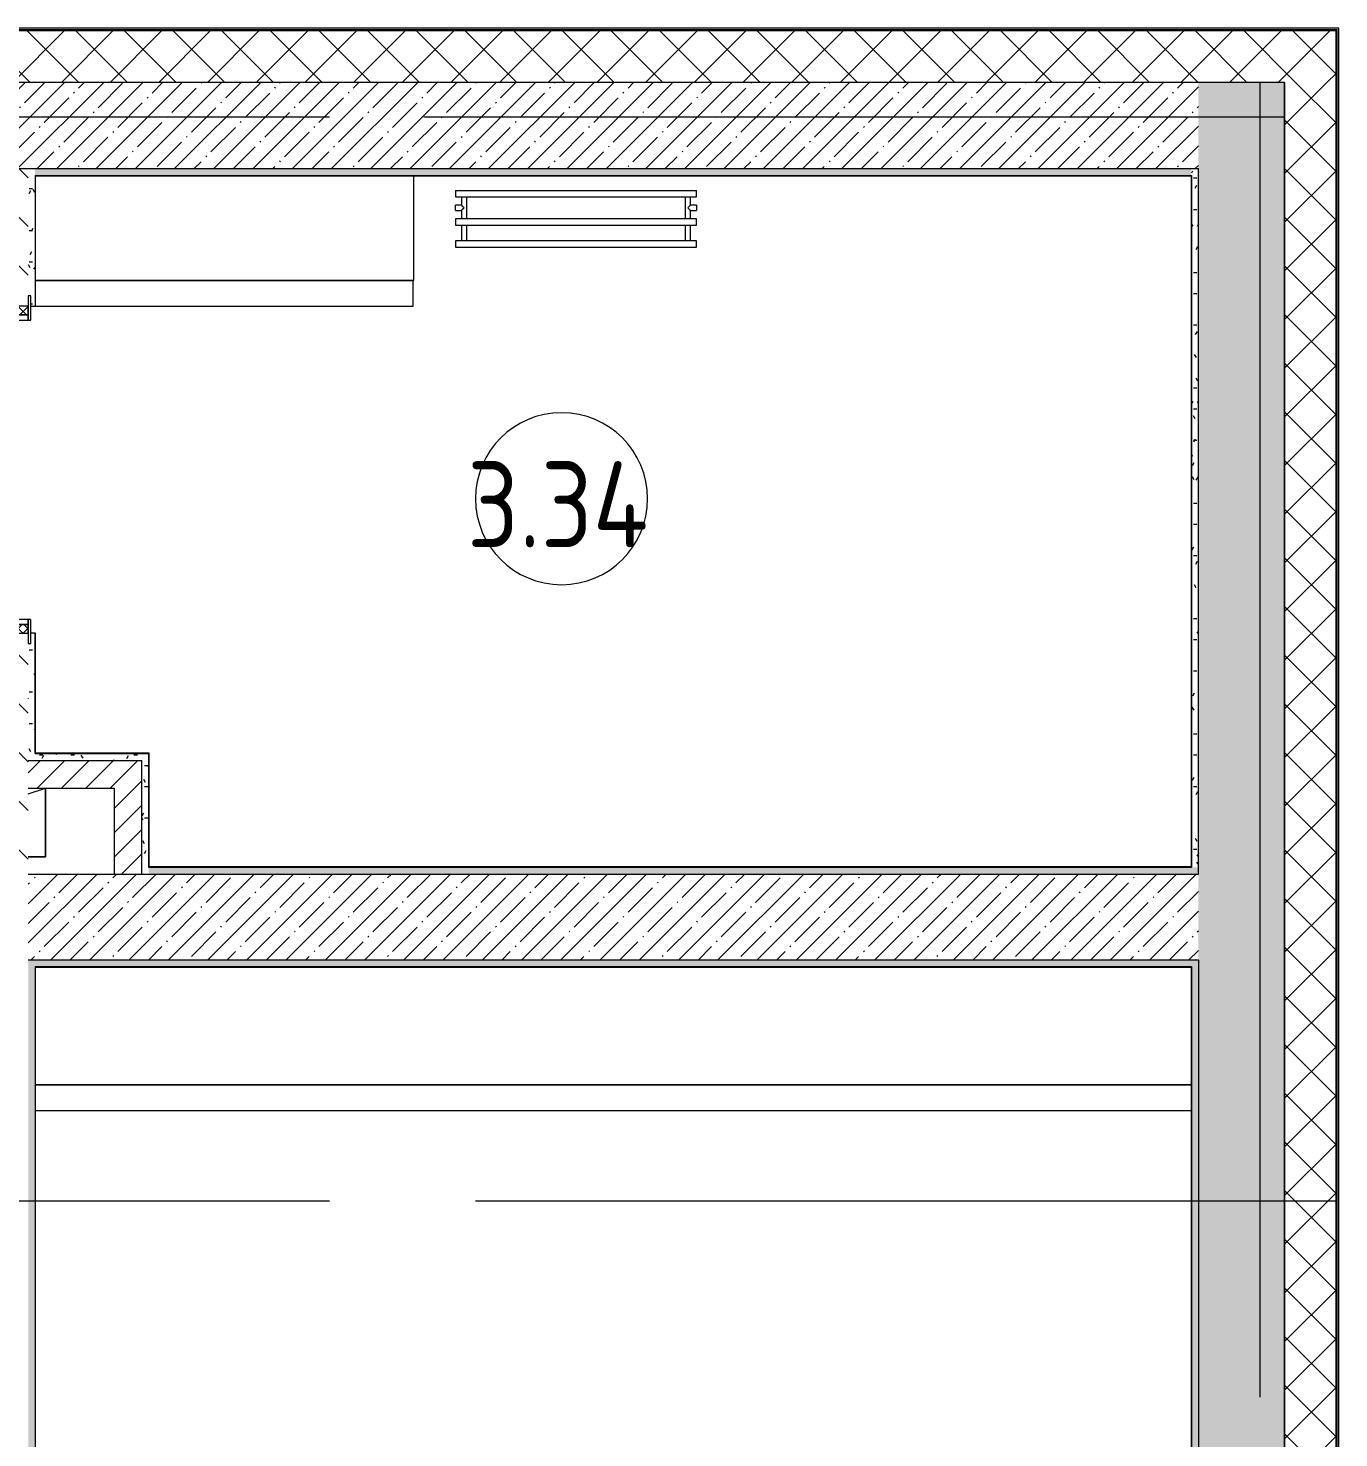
# Model space of a CAD drawing. Header units: millimetres. Extents: x 81382 to 274764, y -8553 to 29000.
# Drawn here: x 121430 to 125238, y 17462 to 21558 of the extents above; entities that cross this region are included whole.
import ezdxf

# ---------------------------------------------------------------- set-up
doc = ezdxf.new("R2010")
doc.units = ezdxf.units.MM
doc.linetypes.add('Осевая', pattern=[3175, 635, -476.25, 1587.5, -476.25])
for name, color, linetype, lineweight in [('A-AREA-IDEN', 7, 'Continuous', 9), ('A-DOOR', 7, 'Continuous', 9), ('A-DOOR-1', 7, 'Continuous', 13), ('A-DOOR-FRAM', 7, 'Continuous', 13), ('A-DOOR-FRAM-1', 7, 'Continuous', 9), ('A-GENM', 7, 'Continuous', 9), ('A-WALL', 7, 'Continuous', 9), ('I-WALL', 7, 'Continuous', 9), ('M-EQPM', 7, 'Continuous', 9), ('Оси', 7, 'Continuous', 9), ('Оси-2', 7, 'Осевая', 9)]:
    doc.layers.add(name, color=color, linetype=linetype, lineweight=lineweight)
doc.layers.add('A-WALL-1', color=7, linetype='Continuous', lineweight=9, true_color=0x3c3c3c)
doc.layers.add('A-WALL-FNSH-1', color=7, linetype='Continuous', lineweight=9, true_color=0x3c3c3c)
doc.styles.add('GOST Common', font='GOST_Common.ttf', dxfattribs={"width": 0.9, "height": 250})
pattern_1 = [(45, (0, 0), (-70.71068, 70.71068), []), (135, (0, 0), (-70.71068, -70.71068), [])]
pattern_2 = [(45, (0, 0), (-57.024626, 57.024626), []), (45, (57.025, 0), (-57.024626, 57.024626), [100.806, -20.161, 3.353, -16.808])]
pattern_3 = [(45, (0, 0), (-35.35534, 35.35534), [])]
pattern_4 = [(0, (0, 0), (121.92, 30.48), [10.058, -81.382, 10.058, -81.382, -487.68]), (0, (0, 0), (121.92, 30.48), [-182.88, 10.058, -172.822, 10.058, -81.382, -213.36]), (0, (0, 0), (121.92, 30.48), [-457.2, 10.058, -50.902, 10.058, -142.342]), (120, (45.72, 15.24), (-87.356454, 90.345817), [10.058, -81.382, 10.058, -81.382, -487.68]), (120, (45.72, 15.24), (-87.356454, 90.345817), [-182.88, 10.058, -172.822, 10.058, -81.382, -213.36]), (120, (45.72, 15.24), (-87.356454, 90.345817), [-457.2, 10.058, -50.902, 10.058, -142.342]), (240, (60.96, 76.2), (-34.563546, -120.825817), [10.058, -81.382, 10.058, -81.382, -487.68]), (240, (60.96, 76.2), (-34.563546, -120.825817), [-182.88, 10.058, -172.822, 10.058, -81.382, -213.36]), (240, (60.96, 76.2), (-34.563546, -120.825817), [-457.2, 10.058, -50.902, 10.058, -142.342])]

# ---------------------------------------------------------------- blocks, each defined once
blk = doc.blocks.new('110_Дверь_СКБ_1Ст_Внутренняя1 - Д-8 950x2100h_охрана-31784688-План размещения напольных электротехнических лючков и розеток 3 этажа в осях 23-33')
at = {"layer": 'A-DOOR'}
h = blk.add_hatch(dxfattribs=at)
h.set_pattern_fill('FP_6', color=256, style=0, pattern_type=2)
h.set_pattern_definition([(135, (1826.41, 164.685), (-14.14214, -14.14214), []), (225, (1826.41, 164.685), (14.14214, -14.14214), [])])
h.paths.add_polyline_path([(462.5, 100), (462.5, -100), (487.5, -100), (487.5, 100)])
at = {"layer": 'A-DOOR-FRAM-1'}
h = blk.add_hatch(dxfattribs=at)
h.set_pattern_fill('FP_7', color=256, style=0, pattern_type=2)
h.set_pattern_definition([(45, (-296.384, 164.685), (-14.1421, 14.1421), []), (135, (-296.384, 164.685), (-14.1421, -14.1421), [])])
h.paths.add_polyline_path([(-437.5, 100), (-462.5, 100), (-462.5, -100), (-437.5, -100), (-437.5, -2.1)])
at = {"layer": 'A-DOOR'}
blk.add_arc((437.5, 100), 850, 90, 180, dxfattribs=at)
at = {"layer": 'A-DOOR-1'}
for p, q in [((437.5, 950), (397.5, 950)), ((397.5, 950), (397.5, 100)), ((437.5, 100), (437.5, 950)), ((397.5, 100), (437.5, 100))]:
    blk.add_line(p, q, dxfattribs=at)
at = {"layer": 'A-DOOR-FRAM'}
for p, q in [((-422.5, 108), (-492.5, 108)), ((-492.5, 108), (-492.5, 100)), ((-492.5, 100), (-422.5, 100)), ((-437.5, 100), (-462.5, 100)), ((-462.5, 100), (-462.5, -100)), ((-412.5, 100), (-437.5, 100)), ((-437.5, 100), (-437.5, 20)), ((-437.5, -100), (-437.5, 100)), ((-422.5, 100), (-437.5, 100)), ((-437.5, 100), (-437.5, 99)), ((-437.5, 99), (-422.5, 99)), ((-422.5, 100), (-422.5, 108)), ((-422.5, 99), (-422.5, 100)), ((-412.5, 60), (-412.5, 100)), ((437.5, 100), (437.5, 60)), ((462.5, 100), (437.5, 100)), ((517.5, 108), (447.5, 108)), ((447.5, 108), (447.5, 100)), ((462.5, 100), (447.5, 100)), ((447.5, 100), (447.5, 99)), ((447.5, 100), (517.5, 100)), ((447.5, 99), (462.5, 99)), ((462.5, 20), (462.5, 100)), ((487.5, 100), (462.5, 100)), ((462.5, 100), (462.5, -100)), ((462.5, 99), (462.5, 100)), ((487.5, -100), (487.5, 100)), ((517.5, 100), (517.5, 108)), ((-402.5, 60), (-412.5, 60)), ((-402.5, 20), (-402.5, 60)), ((437.5, 60), (427.5, 60)), ((427.5, 60), (427.5, 20)), ((-437.5, 20), (-402.5, 20)), ((-422.5, 20), (-437.5, 20)), ((-437.5, 20), (-437.5, -100)), ((-422.5, -100), (-422.5, 20)), ((427.5, 20), (462.5, 20)), ((462.5, 20), (447.5, 20)), ((447.5, 20), (447.5, -100)), ((462.5, -100), (462.5, 20)), ((-422.5, -100), (-492.5, -100)), ((-492.5, -100), (-492.5, -108)), ((-492.5, -108), (-422.5, -108)), ((-462.5, -100), (-437.5, -100)), ((-437.5, -100), (-422.5, -100)), ((-422.5, -108), (-422.5, -100)), ((447.5, -100), (462.5, -100)), ((517.5, -100), (447.5, -100)), ((447.5, -100), (447.5, -108)), ((447.5, -108), (517.5, -108)), ((462.5, -100), (487.5, -100)), ((517.5, -108), (517.5, -100))]:
    blk.add_line(p, q, dxfattribs=at)
blk = doc.blocks.new('GM_Отверстие прямоугольное _в плите_ - Отверстие-21604341-План размещения напольных электротехнических лючков и розеток 3 этажа в осях 23-33')
at = {"layer": 'A-GENM'}
for p, q in [((50, 83.3), (100, 100)), ((100, 100), (100, -100)), ((100, -100), (100, 100)), ((100, -100), (50, -100)), ((50, -100), (100, -100))]:
    blk.add_line(p, q, dxfattribs=at)
blk = doc.blocks.new('radiator_prado_classic_z_tip_30_po exemplyaru - Classic Z Тип 30-300-31134001-План размещения напольных электротехнических лючков и розеток 3 этажа в осях 23-33')
at = {"layer": 'M-EQPM'}
for p, q in [((0, 228), (0, 210)), ((700, 228), (0, 228)), ((0, 210), (700, 210)), ((17.5, 210), (17.5, 164)), ((32.5, 164), (32.5, 210)), ((667.5, 210), (667.5, 164)), ((682.5, 164), (682.5, 210)), ((700, 210), (700, 228)), ((700, 164), (0, 164)), ((0, 164), (0, 146)), ((700, 146), (700, 164)), ((0, 146), (700, 146)), ((17.5, 146), (17.5, 121.5)), ((32.5, 82), (32.5, 146)), ((667.5, 146), (667.5, 82)), ((682.5, 121.5), (682.5, 146)), ((17.5, 121.5), (0, 121.5)), ((17.5, 121.5), (0, 121.5)), ((0, 121.5), (0, 121.2)), ((0, 106.5), (0, 121.5)), ((0, 121.2), (0, 121.2)), ((0, 106.8), (0, 106.5)), ((0, 106.8), (0, 106.8)), ((0, 106.5), (17.5, 106.5)), ((0, 106.5), (17.5, 106.5)), ((700, 82), (0, 82)), ((0, 82), (0, 64)), ((17.5, 106.5), (17.5, 82)), ((700, 121.5), (682.5, 121.5)), ((700, 121.5), (682.5, 121.5)), ((682.5, 82), (682.5, 106.5)), ((682.5, 106.5), (700, 106.5)), ((682.5, 106.5), (700, 106.5)), ((700, 121.5), (700, 106.5)), ((700, 121.2), (700, 121.5)), ((700, 121.5), (700, 121.2)), ((700, 121.2), (700, 121.5)), ((700, 106.5), (700, 106.8)), ((700, 106.8), (700, 106.5)), ((700, 106.5), (700, 106.8)), ((700, 64), (700, 82)), ((700, 64), (0, 64))]:
    blk.add_line(p, q, dxfattribs=at)
for points, knots in [([(25, 114), (24.5, 114.5), (23.6, 115.4), (22.4, 116.6), (21.6, 117.4), (21.1, 117.9), (20.8, 118.2), (20.5, 118.5), (20.2, 118.8), (19.8, 119.1), (19.6, 119.4), (19.3, 119.7), (19, 120), (18.7, 120.3), (18.5, 120.5), (18.3, 120.7), (18.1, 120.9), (17.9, 121.1), (17.8, 121.2), (17.7, 121.3), (17.5, 121.5), (17.5, 121.5), (17.5, 121.5)], [0, 0, 0, 0, 0.142857, 0.285714, 0.357143, 0.392857, 0.428571, 0.464286, 0.5, 0.535714, 0.571429, 0.607143, 0.642857, 0.678571, 0.714286, 0.75, 0.785714, 0.821429, 0.857143, 0.892857, 0.928571, 1, 1, 1, 1]), ([(17.5, 106.5), (17.5, 106.5), (17.5, 106.5), (17.7, 106.7), (17.8, 106.8), (17.9, 106.9), (18.1, 107.1), (18.3, 107.3), (18.5, 107.5), (18.7, 107.7), (19, 108), (19.3, 108.3), (19.6, 108.6), (19.8, 108.9), (20.3, 109.3), (20.7, 109.7), (21.1, 110.1), (21.6, 110.6), (22.4, 111.4), (23.6, 112.6), (24.5, 113.5), (25, 114)], [0, 0, 0, 0, 0.071429, 0.107143, 0.142857, 0.178571, 0.214286, 0.25, 0.285714, 0.321429, 0.357143, 0.392857, 0.428571, 0.464286, 0.5, 0.571429, 0.607143, 0.642857, 0.714286, 0.857143, 1, 1, 1, 1]), ([(675, 114), (675.5, 114.5), (676.4, 115.4), (677.6, 116.6), (678.4, 117.4), (678.9, 117.9), (679.2, 118.2), (679.5, 118.5), (679.8, 118.8), (680.1, 119.2), (680.4, 119.4), (680.7, 119.7), (681, 120), (681.3, 120.3), (681.5, 120.5), (681.7, 120.7), (681.9, 120.9), (682.1, 121.1), (682.2, 121.2), (682.3, 121.3), (682.5, 121.5), (682.5, 121.5), (682.5, 121.5)], [0, 0, 0, 0, 0.142857, 0.285714, 0.357143, 0.392857, 0.428571, 0.464286, 0.5, 0.535714, 0.571429, 0.607143, 0.642857, 0.678571, 0.714286, 0.75, 0.785714, 0.821429, 0.857143, 0.892857, 0.928571, 1, 1, 1, 1]), ([(682.5, 106.5), (682.5, 106.5), (682.5, 106.5), (682.3, 106.7), (682.2, 106.8), (682.1, 106.9), (681.9, 107.1), (681.7, 107.3), (681.5, 107.5), (681.3, 107.7), (681, 108), (680.7, 108.3), (680.4, 108.6), (680.1, 108.8), (679.7, 109.3), (679.3, 109.7), (678.9, 110.1), (678.4, 110.6), (677.6, 111.4), (676.4, 112.6), (675.5, 113.5), (675, 114)], [0, 0, 0, 0, 0.071429, 0.107143, 0.142857, 0.178571, 0.214286, 0.25, 0.285714, 0.321429, 0.357143, 0.392857, 0.428571, 0.464286, 0.5, 0.571429, 0.607143, 0.642857, 0.714286, 0.857143, 1, 1, 1, 1])]:
    blk.add_open_spline(points, degree=3, knots=knots, dxfattribs=at)
blk = doc.blocks.new('Зашивка приборов отопления41 - Зашивка приборов отопления-33325756-План размещения напольных электротехнических лючков и розеток 3 этажа в осях 23-33')
at = {"layer": 'A-WALL'}
for p, q in [((121310.8, 18669.6), (124670.8, 18669.6)), ((124670.8, 18669.6), (121310.8, 18669.6)), ((121310.8, 18594.6), (124670.8, 18594.6))]:
    blk.add_line(p, q, dxfattribs=at)
blk = doc.blocks.new('Зашивка приборов отопления43 - Зашивка приборов отопления-33398518-План размещения напольных электротехнических лючков и розеток 3 этажа в осях 23-33')
at = {"layer": 'A-WALL'}
for p, q in [((122390.8, 18669.6), (122390.8, 18974.6)), ((121290.8, 18669.6), (122390.8, 18669.6)), ((122389.3, 18669.6), (121290.8, 18669.6)), ((122389.3, 18594.6), (122389.3, 18669.6)), ((121290.8, 18594.6), (122389.3, 18594.6))]:
    blk.add_line(p, q, dxfattribs=at)
blk = doc.blocks.new('Марка_Помещения - Номер-25198446-План размещения напольных электротехнических лючков и розеток 3 этажа в осях 23-33')
at = {"layer": 'A-AREA-IDEN'}
for start, end in [(360, 180), (180, 360)]:
    blk.add_arc((0, 0), 2.5, start, end, dxfattribs=at)

msp = doc.modelspace()

# ---------------------------------------------------------------- hatches: boundary and pattern name
at = {"layer": 'A-WALL'}
h = msp.add_hatch(dxfattribs=at)
h.set_pattern_fill('FP_1', color=256, style=0, pattern_type=2)
h.set_pattern_definition(pattern_1)
h.paths.add_polyline_path([(125080, 21400), (125230, 21400), (125230, 21550), (120150.2, 21550), (120150.2, 21400), (124830, 21400)])
h.paths.add_polyline_path([(119250.2, 21400), (119250.2, 21550), (117900.4, 21550), (117900.4, 21400), (118893, 21400)])
h.paths.add_polyline_path([(116349.1, 21400), (117000.4, 21400), (117000.4, 21550), (116130.4, 21550), (116130.4, 21400)])
h.paths.add_polyline_path([(114700.4, 21400), (114700.4, 21550), (113550, 21550), (113550, 21400), (113805.2, 21400)])
h.paths.add_polyline_path([(111250, 21400), (111250, 21550), (109950.4, 21550), (109950.4, 21400), (111050, 21400)])
h.paths.add_polyline_path([(93310, 21400), (93310, 21550), (93290, 21550), (93290, 21400)])
h.paths.add_polyline_path([(109050.4, 21400), (109050.4, 21550), (107750.4, 21550), (107750.4, 21400), (108717.5, 21400)])
h.paths.add_polyline_path([(106850.4, 21400), (106850.4, 21550), (105550.2, 21550), (105550.2, 21400), (106173.6, 21400)])
h.paths.add_polyline_path([(104650.2, 21400), (104650.2, 21550), (103450, 21550), (103450, 21400), (103629.7, 21400)])
h.paths.add_polyline_path([(101150, 21400), (101150, 21550), (96610, 21550), (96610, 21400), (101085.9, 21400)])
h = msp.add_hatch(dxfattribs=at)
h.set_pattern_fill('FP_1', color=256, style=0, pattern_type=2)
h.set_pattern_definition(pattern_1)
h.paths.add_polyline_path([(125080, -250), (125230, -250), (125230, 7700), (125080, 7700), (125080, -100)])
h.paths.add_polyline_path([(125080, 8900), (125230, 8900), (125230, 10820), (125080, 10820), (125080, 9176.1)])
h.paths.add_polyline_path([(125230, 13120), (125230, 21400), (125080, 21400), (125080, 13120)])
at = {"layer": 'I-WALL'}
h = msp.add_hatch(dxfattribs=at)
h.set_pattern_fill('FP_4', color=256, style=0, pattern_type=2)
h.set_pattern_definition(pattern_2)
h.paths.add_polyline_path([(124810, 21150), (124830, 21150), (124830, 21400), (121040, 21400), (121040, 21150), (123980.7, 21150)])
h = msp.add_hatch(dxfattribs=at)
h.set_pattern_fill('FP_4', color=256, style=0, pattern_type=2)
h.set_pattern_definition(pattern_2)
h.paths.add_polyline_path([(125080, 10360), (125080, 10820), (124830, 10820), (124830, 10360), (124880, 10360)])
h.paths.add_polyline_path([(125080, 13120), (125080, 21400), (124830, 21400), (124830, 13120)])
h = msp.add_hatch(dxfattribs=at)
h.set_pattern_fill('FP_3', color=256, style=0, pattern_type=2)
h.set_pattern_definition([(135, (0, 0), (-70.71068, -70.71068), [])])
h.paths.add_polyline_path([(121230, 19100), (121430, 19100), (121430, 19800), (121230, 19800), (121230, 19120)])
h.paths.add_polyline_path([(121430, 20750), (121430, 21150), (121230, 21150), (121230, 20750)])
h = msp.add_hatch(dxfattribs=at)
h.set_pattern_fill('FP_35', color=256, style=0, pattern_type=2)
h.set_pattern_definition(pattern_4)
h.paths.add_polyline_path([(121436.8, 19430), (121450, 19430), (121450, 19800), (121438, 19800), (121438, 19770), (121430, 19770), (121430, 19430)])
h.paths.add_polyline_path([(121450, 20750), (121450, 21150), (121430, 21150), (121430, 20780), (121438, 20780), (121438, 20750)])
h = msp.add_hatch(dxfattribs=at)
h.set_pattern_fill('FP_35', color=256, style=0, pattern_type=2)
h.set_pattern_definition(pattern_4)
h.paths.add_polyline_path([(124810, 21130), (124810, 21150), (121450, 21150), (121450, 21130), (123980.7, 21130)])
h = msp.add_hatch(dxfattribs=at)
h.set_pattern_fill('FP_35', color=256, style=0, pattern_type=2)
h.set_pattern_definition(pattern_4)
h.paths.add_polyline_path([(124810, 19120), (124830, 19120), (124830, 21150), (124810, 21150), (124810, 19121)])
h = msp.add_hatch(dxfattribs=at)
h.set_pattern_fill('FP_5', color=256, style=0, pattern_type=2)
h.set_pattern_definition(pattern_3)
h.paths.add_polyline_path([(121760, 19350), (121760, 19430), (121430, 19430), (121430, 19350), (121680, 19350)])
h = msp.add_hatch(dxfattribs=at)
h.set_pattern_fill('FP_35', color=256, style=0, pattern_type=2)
h.set_pattern_definition(pattern_4)
h.paths.add_polyline_path([(121760, 19430), (121780, 19430), (121780, 19450), (121450, 19450), (121450, 19430)])
h = msp.add_hatch(dxfattribs=at)
h.set_pattern_fill('FP_35', color=256, style=0, pattern_type=2)
h.set_pattern_definition(pattern_4)
h.paths.add_polyline_path([(121780, 19100), (121780, 19430), (121760, 19430), (121760, 19100)])
h = msp.add_hatch(dxfattribs=at)
h.set_pattern_fill('FP_5', color=256, style=0, pattern_type=2)
h.set_pattern_definition(pattern_3)
h.paths.add_polyline_path([(121760, 19100), (121760, 19350), (121680, 19350), (121680, 19100)])
h = msp.add_hatch(dxfattribs=at)
h.set_pattern_fill('FP_4', color=256, style=0, pattern_type=2)
h.set_pattern_definition(pattern_2)
h.paths.add_polyline_path([(124830, 18850), (124830, 19100), (121430, 19100), (121430, 18850), (123980.7, 18850)])
h = msp.add_hatch(dxfattribs=at)
h.set_pattern_fill('FP_35', color=256, style=0, pattern_type=2)
h.set_pattern_definition(pattern_4)
h.paths.add_polyline_path([(124830, 19100), (124830, 19120), (121780, 19120), (121780, 19100), (123980.7, 19100)])
h = msp.add_hatch(dxfattribs=at)
h.set_pattern_fill('FP_35', color=256, style=0, pattern_type=2)
h.set_pattern_definition(pattern_4)
h.paths.add_polyline_path([(124810, 18830), (124830, 18830), (124830, 18850), (121430, 18850), (121430, 18830), (124809, 18830)])
h = msp.add_hatch(dxfattribs=at)
h.set_pattern_fill('FP_35', color=256, style=0, pattern_type=2)
h.set_pattern_definition(pattern_4)
h.paths.add_polyline_path([(121436.8, 10600), (121450, 10600), (121450, 10825), (121438, 10825), (121438, 10770), (121430, 10770), (121430, 10600)])
h.paths.add_polyline_path([(121438, 12225), (121450, 12225), (121450, 18830), (121430, 18830), (121430.2, 12280), (121438, 12280), (121438, 12233)])
h = msp.add_hatch(dxfattribs=at)
h.set_pattern_fill('FP_35', color=256, style=0, pattern_type=2)
h.set_pattern_definition(pattern_4)
h.paths.add_polyline_path([(124810, 10620), (124830, 10620), (124830, 18830), (124810, 18830), (124810, 10906.5)])

# ---------------------------------------------------------------- linework, layer by layer
at = {"layer": 'A-WALL'}
for p, q in [((125233, 21553), (120150.2, 21553)), ((125230, 21550), (120150.2, 21550)), ((125230, 13120), (125230, 21550)), ((125233, 13120), (125233, 21553)), ((125080, 21400), (120850, 21400)), ((125080, 21400), (125080, 21400)), ((125080, 21400), (125080, 13120)), ((125080, 13120), (125080, 21400)), ((121230, 21150), (124830, 21150)), ((124830, 19100), (124830, 21150)), ((121450, 21130), (121450, 20750)), ((124810, 21130), (124810, 19120)), ((121450, 19450), (121450, 19800)), ((121430, 19430), (121760, 19430)), ((121450, 19450), (121780, 19450)), ((121780, 19430), (121780, 19120)), ((121430, 19100), (124830, 19100)), ((121780, 19120), (124810, 19120)), ((124830, 18850), (124830, 10820)), ((124810, 18830), (121450, 18830)), ((121450, 18830), (121450, 12225)), ((121451, 18829), (121450, 18829)), ((124809, 18829), (124809, 18830))]:
    msp.add_line(p, q, dxfattribs=at)
at = {"layer": 'A-WALL-1'}
for p, q in [((121450, 21130), (124810, 21130)), ((121438, 20750), (121450, 20750)), ((121450, 19800), (121438, 19800)), ((121760, 19100), (121760, 19430)), ((121430, 19350), (121680, 19350)), ((121680, 19350), (121680, 19100)), ((124830, 18850), (121430, 18850)), ((124810, 18830), (124810, 10620))]:
    msp.add_line(p, q, dxfattribs=at)
at = {"layer": 'A-WALL-FNSH-1'}
for p, q in [((125238, 21558), (120150.2, 21558)), ((125238, 13120), (125238, 21558)), ((121451, 21129), (124809, 21129)), ((121451, 20750), (121451, 21129)), ((124809, 21129), (124809, 19121)), ((121450, 20750), (121451, 20750)), ((121451, 19800), (121450, 19800)), ((121451, 19451), (121451, 19800)), ((121781, 19451), (121451, 19451)), ((121780, 19450), (121780, 19430)), ((121781, 19121), (121781, 19451)), ((124809, 19121), (121781, 19121)), ((121451, 18829), (124809, 18829)), ((121451, 13820), (121451, 18829)), ((124809, 18829), (124809, 10621))]:
    msp.add_line(p, q, dxfattribs=at)
at = {"layer": 'Оси'}
for p, q in [((125010, 18900), (125010, 21400)), ((122580, 21300), (125080, 21300)), ((122730, 18150), (125230, 18150))]:
    msp.add_line(p, q, dxfattribs=at)
at = {"layer": 'Оси-2'}
for p, q in [((84681.8, 21300), (122580, 21300)), ((125010, 593.7), (125010, 18900)), ((84681.8, 18150), (122730, 18150))]:
    msp.add_line(p, q, dxfattribs=at)

# ---------------------------------------------------------------- block references
at = {"layer": 'A-AREA-IDEN', "xscale": 99.99999999999993, "yscale": 99.99999999999993, "zscale": 99.99999999999993}
msp.add_blockref('Марка_Помещения - Номер-25198446-План размещения напольных электротехнических лючков и розеток 3 этажа в осях 23-33', (122979.7, 20190.7), dxfattribs=at)
at = {"layer": 'A-DOOR', "rotation": 89.99999999999987}
msp.add_blockref('110_Дверь_СКБ_1Ст_Внутренняя1 - Д-8 950x2100h_охрана-31784688-План размещения напольных электротехнических лючков и розеток 3 этажа в осях 23-33', (121330, 20262.5), dxfattribs=at)
at = {"layer": 'A-GENM'}
msp.add_blockref('GM_Отверстие прямоугольное _в плите_ - Отверстие-21604341-План размещения напольных электротехнических лючков и розеток 3 этажа в осях 23-33', (121380, 19250), dxfattribs=at)
at = {"layer": 'A-WALL'}
for name, p in [('Зашивка приборов отопления43 - Зашивка приборов отопления-33398518-План размещения напольных электротехнических лючков и розеток 3 этажа в осях 23-33', (159.2, 2155.4)), ('Зашивка приборов отопления41 - Зашивка приборов отопления-33325756-План размещения напольных электротехнических лючков и розеток 3 этажа в осях 23-33', (139.2, -182.1))]:
    msp.add_blockref(name, p, dxfattribs=at)
at = {"layer": 'M-EQPM', "rotation": 180}
msp.add_blockref('radiator_prado_classic_z_tip_30_po exemplyaru - Classic Z Тип 30-300-31134001-План размещения напольных электротехнических лючков и розеток 3 этажа в осях 23-33', (123371.5, 21150), dxfattribs=at)

# ---------------------------------------------------------------- texts
at = {"layer": 'A-AREA-IDEN', "insert": (122705, 20299.3), "char_height": 250, "width": 685.443, "attachment_point": 1, "style": 'GOST Common'}
msp.add_mtext('3.34', dxfattribs=at)

doc.saveas('drawing.dxf')
